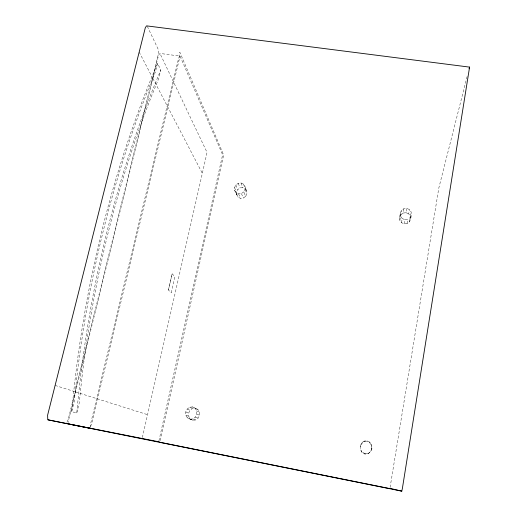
<?xml version="1.0" encoding="UTF-8"?>
<svg xmlns="http://www.w3.org/2000/svg" width="517" height="517" viewBox="0 0 517 517"><rect width="100%" height="100%" fill="white"/><g stroke="black" fill="none" stroke-linecap="round" stroke-linejoin="round"><path stroke-width="0.39" stroke-dasharray="2.58 1.94" d="M364.078 441.098L361.525 443.011L360.252 446.662L361.564 443.683L364.065 441.802L364.078 441.098L367.16 440.82L369.959 442.242L371.717 444.995L371.969 448.336L370.521 451.91L368.007 453.797L364.963 454.075L362.21 452.659L360.433 449.383L362.21 452.659M364.963 454.075L364.989 453.577L362.184 452.142M371.826 448.924L371.581 445.635L369.849 442.927L367.102 441.524L367.16 440.82M399.647 217.437L400.229 213.153L401.457 210.445L403.848 208.694L406.769 208.37L409.425 209.553L411.118 211.931L411.39 214.878L410.634 219.137L409.425 221.819L407.06 223.551L404.184 223.867L401.56 222.691L399.899 220.339L399.647 217.437L400.856 214.768L401.457 210.445M399.899 220.339L400.488 216.1L400.229 213.153M390.096 487.428L438.823 187.968L467.303 75.766M401.56 222.691L402.174 218.484L400.488 216.1M400.856 214.768L403.215 213.043L403.848 208.694M368.007 453.797L370.637 451.38L371.969 448.336M369.849 442.927L369.959 442.242M404.184 223.867L404.837 219.68L407.764 219.35L410.162 217.592L411.39 214.878M403.215 213.043L406.084 212.726L406.769 208.37M407.06 223.551L407.764 219.35M410.634 219.137L410.369 216.235L408.701 213.889L409.425 209.553M409.425 221.819L410.162 217.592M410.369 216.235L411.118 211.931M371.581 445.635L371.717 444.995M370.521 451.91L370.637 451.38M171.269 292.822L174.92 276.795L172.167 273.797L168.452 290.037L171.211 292.809M168.393 290.031L172.116 273.784M76.794 412.941L79.314 402.659L81.492 381.339A2144.943 1459.788 37 0 1 151.636 95.897L158.687 78.61L160.8 69.989L157.523 63.32L155.371 72.063L148.185 89.603A2218.602 1495.739 37 0 0 76.548 379.556L74.293 401.244L71.721 411.7L76.794 412.941A2147.243 1461.372 37 0 1 160.813 69.989M160.27 440.542L223.441 155.901L223.376 154.286L179.832 52.236L179.761 57.393L91.522 424.237L90.055 427.41M158.926 440.885L222.4 155.746L222.336 154.131L180.032 56.094L159.96 53.438L158.557 55.229L68.703 419.662L68.528 422.395M142.362 437.55L206.845 153.426L206.755 151.817L159.96 53.438M189.952 419.203L192.906 418.919L195.42 417.064L196.822 414.136L196.738 410.925L195.193 408.288L192.602 406.931L189.655 407.215L187.148 409.057L185.739 411.978L185.816 415.183L187.354 417.833L192.796 420.243L195.697 419.972L198.173 418.15L199.556 415.267L199.465 412.107L197.946 409.509L192.602 406.931M192.796 420.243L190.243 418.899L188.724 416.295L188.647 413.135L190.03 410.265L192.498 408.449L195.394 408.172M245.633 196.363L246.906 193.778L246.79 190.973L244.955 186.398L243.455 184.104L240.98 182.973L238.188 183.296L235.83 184.996L234.531 187.613L234.647 190.45L238.111 197.229L240.554 198.36L243.307 198.043L245.633 196.363L243.785 191.859L245.077 189.235L244.955 186.398M236.637 194.961L236.528 192.169L237.801 189.59L240.121 187.917L242.867 187.6L245.31 188.718L246.79 190.973M67.055 422.092L68.179 419.546L158.228 54.537L158.234 49.393L147.164 26.024M234.647 190.45L236.14 192.744L238.621 193.888L241.42 193.565L243.785 191.859M180.032 56.094L178.708 57.904L90.546 424.043L90.423 427.488M364.065 441.802L367.102 441.524M364.989 453.577L368.085 453.299M55.106 385.436L75.043 391.737M75.54 391.931L147.81 414.763M187.354 417.833L190.243 418.899M192.906 418.919L195.697 419.972M185.816 415.183L188.724 416.295M195.42 417.064L198.173 418.15M185.739 411.978L188.647 413.135M196.822 414.136L199.556 415.267M187.148 409.057L190.03 410.265M196.738 410.925L199.465 412.107M189.655 407.215L192.498 408.449M195.193 408.288L197.946 409.509M406.084 212.726L408.701 213.889M402.174 218.484L404.837 219.68M139.17 52.088L152.515 77.705M152.858 78.364L202.509 173.68M236.14 192.744L238.111 197.229M234.531 187.613L236.528 192.169M238.621 193.888L240.554 198.36M235.83 184.996L237.801 189.59M241.42 193.565L243.307 198.043M238.188 183.296L240.121 187.917M240.98 182.973L242.867 187.6M245.077 189.235L246.906 193.778M243.455 184.104L245.31 188.718M360.194 446.035L360.485 449.945M361.525 443.011L361.564 443.683M71.734 411.7A2221.019 1497.374 37 0 1 157.536 63.326"/><path stroke-width="0.78" d="M401.787 491.15L48.016 419.843L47.751 419.423L47.622 415.132L145.335 27.64L146.57 25.856L469.578 67.12L402.362 488.565L401.787 491.15L389.986 488.352M469.087 68.761L469.546 67.061M159.559 441.919L69.007 424.037L68.774 423.649M89.667 427.863L89.299 428.134L48.016 419.843M65.833 423.404L66.228 423.139M160.134 442.293L389.967 488.617"/></g></svg>
